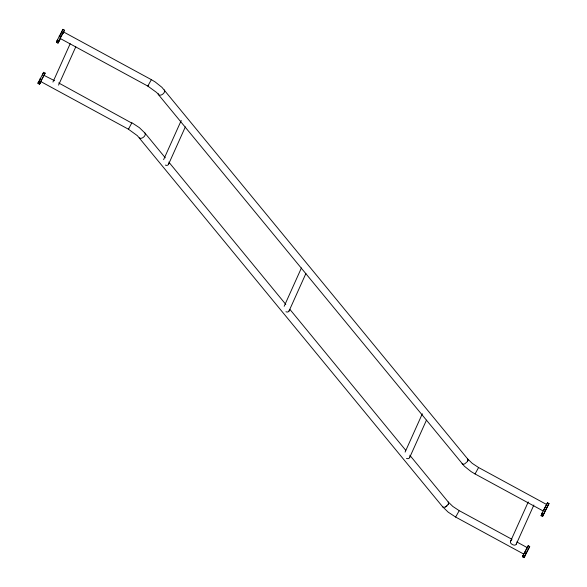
<?xml version="1.0" encoding="UTF-8"?>
<svg xmlns="http://www.w3.org/2000/svg" width="587" height="587" viewBox="0 0 587 587"><rect width="100%" height="100%" fill="white"/><g stroke="black" fill="none" stroke-linecap="round" stroke-linejoin="round"><path stroke-width="0.88" d="M462.035 463.671A3.683 2.209 -39.4 0 0 464.75 463.847L467.523 461.433L467.978 459.966L467.582 458.843L161.924 87.324L155.195 81.96L151.292 79.627L63.535 31.933L60.05 38.39L147.807 86.084L156.751 92.57L464.412 466.261L471.134 471.618L475.044 473.951L543.129 510.961L546.622 504.504L478.53 467.494L472.227 463.341L467.582 458.843M442.657 506.794A3.683 2.209 -39.4 0 0 445.372 506.963L448.145 504.549L448.6 503.081L448.204 501.966L409.785 455.226M448.145 504.549L448.6 503.081L448.204 501.966L452.841 506.456L459.151 510.617L512.018 539.35M467.523 461.433L467.978 459.966M44.047 75.393L54.62 80.742M63.535 31.933L62.882 33.386M131.804 123.094L58.649 82.928M151.182 79.971L147.807 86.084L148.159 85.563M516.824 541.962L527.236 547.627L523.751 554.084L455.666 517.074L459.041 510.954M475.044 473.951L478.42 467.839M37.994 83.449L38.786 81.615L38.177 82.694L39.674 83.508L40.283 82.429L39.49 84.264L37.994 83.449L39.512 80.764M522.569 556.836L523.362 555.009L522.753 556.08L524.257 556.894L524.866 555.823L524.074 557.65L522.569 556.836L523.333 555.493M56.469 42.323L57.724 39.468L57.115 40.54L58.612 41.354L59.221 40.283L57.974 43.137L56.469 42.323L57.621 40.29M541.053 515.709L542.307 512.855L541.698 513.933L543.195 514.748L543.804 513.669L542.549 516.523L541.053 515.709L542.205 513.684M38.177 82.694L43.629 72.304L45.126 73.118L44.128 75.334M57.115 40.54L62.926 29.35L64.431 30.164L63.08 33.158M42.301 75.253L43.629 72.304M60.909 33.848L62.926 29.35M39.674 83.508L45.126 73.118M58.612 41.354L64.431 30.164M52.947 82.063L70.176 43.732M58.568 85.115L75.796 46.784M163.626 159.657L181.229 120.496M168.498 164.375L185.345 126.88M284.174 306.297L301.402 267.966M289.046 311.022L305.9 273.52M405.096 452.107L422.324 413.776M409.594 457.662L426.448 420.167M510.653 541.097L528.256 501.936M516.274 544.149L533.877 504.989M522.753 556.08L528.205 545.69L529.709 546.504L524.074 557.65M541.698 513.933L547.51 502.736L549.006 503.551L542.549 516.523M527.214 547.906L528.205 545.69M546.835 504.24L547.51 502.736M524.257 556.894L529.709 546.504M543.195 514.748L549.006 503.551M59.382 36.93L60.3 34.919M57.974 43.137L60.263 39.087M39.49 84.264L41.009 81.578M44.157 75.048L40.672 81.505L128.421 129.206L137.373 135.685L442.657 506.794L448.16 512.135L455.666 517.074M128.78 128.685L128.421 129.206L131.914 122.749L139.412 127.687L144.916 133.029L165.292 157.815M445.372 506.963L446.964 505.972M59.14 36.049L60.637 36.864M39.835 78.996L41.332 79.81M543.716 509.435L545.22 510.25M524.418 552.389L525.915 553.203M168.785 162.063L285.796 304.396M289.868 309.349L405.712 450.273M164.294 89.906A3.683 2.209 -39.4 0 1 162.283 94.485A3.683 2.209 -39.4 0 1 158.358 93.619M168.748 163.465A2.348 2.113 24.2 0 1 166.906 165.395A4.857 4.38 24.2 0 1 165.395 165.101M289.296 310.112A2.348 2.113 24.2 0 1 287.454 312.042A4.857 4.38 24.2 0 1 285.942 311.741M409.843 456.752A2.348 2.113 24.2 0 1 408.002 458.682A4.857 4.38 24.2 0 1 406.49 458.381M144.916 133.029A3.683 2.209 -39.4 0 1 143.676 137.035A3.683 2.209 -39.4 0 1 139.368 137.857M516.523 543.239A2.348 2.113 24.2 0 1 514.682 545.169A4.857 4.38 24.2 0 1 510.617 542.96A2.348 2.113 24.2 0 1 511.306 540.407"/></g></svg>
